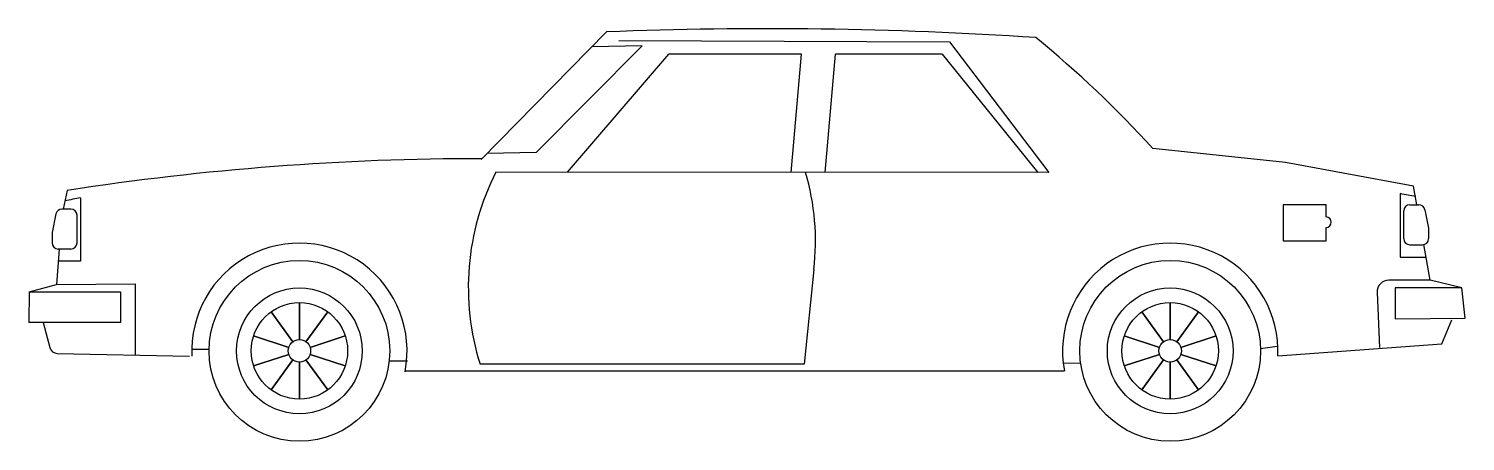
# Model space of a CAD drawing. Extents: x 27.24 to 31.91, y 20.12 to 21.47.
import ezdxf

# ---------------------------------------------------------------- set-up
doc = ezdxf.new("R2010")
doc.units = 0
doc.header["$MEASUREMENT"] = 0
doc.layers.add('01', color=1, linetype='CONTINUOUS')
doc.layers.add('02', color=2, linetype='CONTINUOUS')

msp = doc.modelspace()

# ---------------------------------------------------------------- linework, layer by layer
at = {"layer": '01'}
for p, q in [((29.2366, 21.4104), (28.8916, 21.0634)), ((29.2366, 21.4104), (29.0729, 21.4077)), ((29.1599, 21.4283), (30.2363, 21.4234)), ((30.2363, 21.4234), (30.5592, 20.9985)), ((28.9932, 20.9997), (29.3234, 21.3836)), ((29.7552, 21.3837), (29.3234, 21.3836)), ((29.7214, 20.9989), (29.7552, 21.3837)), ((29.8314, 20.9991), (29.8651, 21.3837)), ((30.2124, 21.3838), (29.8651, 21.3837)), ((30.2124, 21.3838), (30.5231, 20.9985)), ((28.8916, 21.0634), (28.7321, 21.0608)), ((30.5592, 20.9985), (28.7604, 20.9999)), ((27.4092, 20.9161), (27.4092, 20.7099)), ((31.4614, 20.8934), (31.3212, 20.8934)), ((31.3212, 20.8934), (31.3212, 20.7765)), ((31.4614, 20.8545), (31.4614, 20.8934)), ((31.7027, 20.9299), (31.7027, 20.7236)), ((31.4614, 20.7765), (31.4614, 20.8194)), ((31.3212, 20.7765), (31.4614, 20.7765)), ((27.4092, 20.7099), (27.3368, 20.7099)), ((31.7027, 20.7236), (31.7864, 20.7236)), ((29.7946, 20.683), (29.7634, 20.3752)), ((27.3312, 20.6348), (27.5869, 20.6363)), ((27.5869, 20.6363), (27.5869, 20.4048)), ((31.7995, 20.6485), (31.6654, 20.6485)), ((28.1212, 20.4551), (28.1212, 20.5755)), ((28.1212, 20.5755), (28.1212, 20.4551)), ((30.9542, 20.5755), (30.9542, 20.4551)), ((30.9542, 20.4551), (30.9542, 20.5755)), ((31.6273, 20.6088), (31.6348, 20.4296)), ((28.0997, 20.4482), (28.0289, 20.5456)), ((28.0289, 20.5456), (28.0997, 20.4482)), ((28.2134, 20.5456), (28.1426, 20.4482)), ((28.1426, 20.4482), (28.2134, 20.5456)), ((30.8619, 20.5456), (30.9327, 20.4482)), ((30.9327, 20.4482), (30.8619, 20.5456)), ((30.9756, 20.4482), (31.0464, 20.5456)), ((31.0464, 20.5456), (30.9756, 20.4482)), ((27.7709, 20.4247), (27.8279, 20.4247)), ((28.0864, 20.4299), (27.9719, 20.4671)), ((27.9719, 20.4671), (28.0864, 20.4299)), ((28.2704, 20.4671), (28.1559, 20.4299)), ((28.1559, 20.4299), (28.2704, 20.4671)), ((30.8049, 20.4671), (30.9194, 20.4299)), ((30.9194, 20.4299), (30.8049, 20.4671)), ((30.9889, 20.4299), (31.1034, 20.4671)), ((31.1034, 20.4671), (30.9889, 20.4299)), ((31.248, 20.4259), (31.3017, 20.4336)), ((28.0864, 20.4073), (27.9719, 20.3701)), ((27.9719, 20.3701), (28.0864, 20.4073)), ((28.0997, 20.3891), (28.0289, 20.2917)), ((28.0289, 20.2917), (28.0997, 20.3891)), ((28.1212, 20.2617), (28.1212, 20.3821)), ((28.1212, 20.3821), (28.1212, 20.2617)), ((28.2134, 20.2917), (28.1426, 20.3891)), ((28.1426, 20.3891), (28.2134, 20.2917)), ((28.2704, 20.3701), (28.1559, 20.4073)), ((28.1559, 20.4073), (28.2704, 20.3701)), ((28.412, 20.3862), (28.473, 20.3862)), ((30.6061, 20.3793), (30.6629, 20.3791)), ((30.8049, 20.3701), (30.9194, 20.4073)), ((30.9194, 20.4073), (30.8049, 20.3701)), ((30.8619, 20.2917), (30.9327, 20.3891)), ((30.9327, 20.3891), (30.8619, 20.2917)), ((30.9542, 20.3821), (30.9542, 20.2617)), ((30.9542, 20.2617), (30.9542, 20.3821)), ((30.9756, 20.3891), (31.0464, 20.2917)), ((31.0464, 20.2917), (30.9756, 20.3891)), ((30.9889, 20.4073), (31.1034, 20.3701)), ((31.1034, 20.3701), (30.9889, 20.4073)), ((29.7634, 20.3752), (28.7091, 20.3752))]:
    msp.add_line(p, q, dxfattribs=at)
for centre, radius in [((28.1212, 20.4186), 0.1569), ((30.9542, 20.4186), 0.1569), ((28.1212, 20.4186), 0.0365), ((30.9542, 20.4186), 0.0365)]:
    msp.add_circle(centre, radius, dxfattribs=at)
for centre, radius, start, end in [((29.5009, 20.6247), 0.8302, 153.1294, 197.4876), ((29.0171, 20.7761), 0.7831, 353.1756, 16.5473), ((28.3999, 15.5598), 5.4472, 100.4783, 101.0198), ((30.712, 15.5735), 5.4472, 78.9802, 79.5217), ((31.4605, 20.8369), 0.0176, 273.1798, 86.8202), ((31.6654, 20.6104), 0.0381, 90, 182.3688)]:
    msp.add_arc(centre, radius, start, end, dxfattribs=at)
at = {"layer": '02'}
for p, q in [((29.1202, 21.4559), (28.713, 21.0413)), ((31.3296, 21.0309), (30.8982, 21.0764)), ((31.746, 20.9545), (31.3296, 21.0309)), ((27.3658, 20.9402), (27.353, 20.8798)), ((31.7566, 20.8935), (31.746, 20.9545)), ((31.7342, 20.8935), (31.7632, 20.8935)), ((27.3291, 20.8639), (27.3168, 20.8038)), ((27.3777, 20.8798), (27.3487, 20.8798)), ((27.3977, 20.7698), (27.3977, 20.8598)), ((31.7142, 20.7835), (31.7142, 20.8735)), ((31.7828, 20.8777), (31.7951, 20.8175)), ((27.3168, 20.8038), (27.3168, 20.7698)), ((31.7951, 20.8175), (31.7951, 20.7835)), ((31.7342, 20.7635), (31.7751, 20.7635)), ((31.7995, 20.6485), (31.7793, 20.764)), ((27.3398, 20.7498), (27.3312, 20.6348)), ((27.3777, 20.7498), (27.3368, 20.7498)), ((27.2415, 20.6103), (27.3312, 20.6348)), ((31.6862, 20.6238), (31.6862, 20.523)), ((31.903, 20.6238), (31.6862, 20.6238)), ((31.903, 20.6238), (31.7995, 20.6485)), ((31.9142, 20.5252), (31.903, 20.6238)), ((27.2415, 20.6103), (27.2406, 20.5113)), ((27.2415, 20.6103), (27.5391, 20.6103)), ((27.5391, 20.6103), (27.5391, 20.5113)), ((31.6862, 20.523), (31.9142, 20.5252)), ((31.8383, 20.4417), (31.8704, 20.5197)), ((27.5391, 20.5113), (27.2406, 20.5113)), ((27.2878, 20.5113), (27.3094, 20.4294)), ((31.3041, 20.4022), (31.8383, 20.4417)), ((27.3334, 20.4105), (27.764, 20.4009)), ((28.4648, 20.3537), (30.6099, 20.3537))]:
    msp.add_line(p, q, dxfattribs=at)
for centre, radius in [((28.1212, 20.4186), 0.2939), ((30.9542, 20.4186), 0.2939), ((28.1212, 20.4186), 0.2045), ((30.9542, 20.4186), 0.2045)]:
    msp.add_circle(centre, radius, dxfattribs=at)
for centre, radius, start, end in [((29.6426, 8.0957), 13.3703, 86.24934, 92.23914), ((28.225, 18.6373), 3.6187, 42.3777, 50.6962), ((28.7103, 12.2483), 8.7953, 89.96542, 98.79297), ((31.7342, 20.8735), 0.02, 90, 180), ((31.7632, 20.8735), 0.02, 11.9972, 90), ((27.3487, 20.8598), 0.02, 90, 168.0028), ((27.3777, 20.8598), 0.02, 0, 90), ((27.3368, 20.7698), 0.02, 180, 270), ((27.3777, 20.7698), 0.02, 270, 0), ((28.1212, 20.4186), 0.3503, 348.7663, 182.8486), ((30.9542, 20.4186), 0.3503, 357.3058, 190.6785), ((31.7342, 20.7835), 0.02, 180, 270), ((31.7751, 20.7835), 0.02, 270, 0), ((27.334, 20.4359), 0.0254, 194.794, 268.7224)]:
    msp.add_arc(centre, radius, start, end, dxfattribs=at)

doc.saveas('drawing.dxf')
